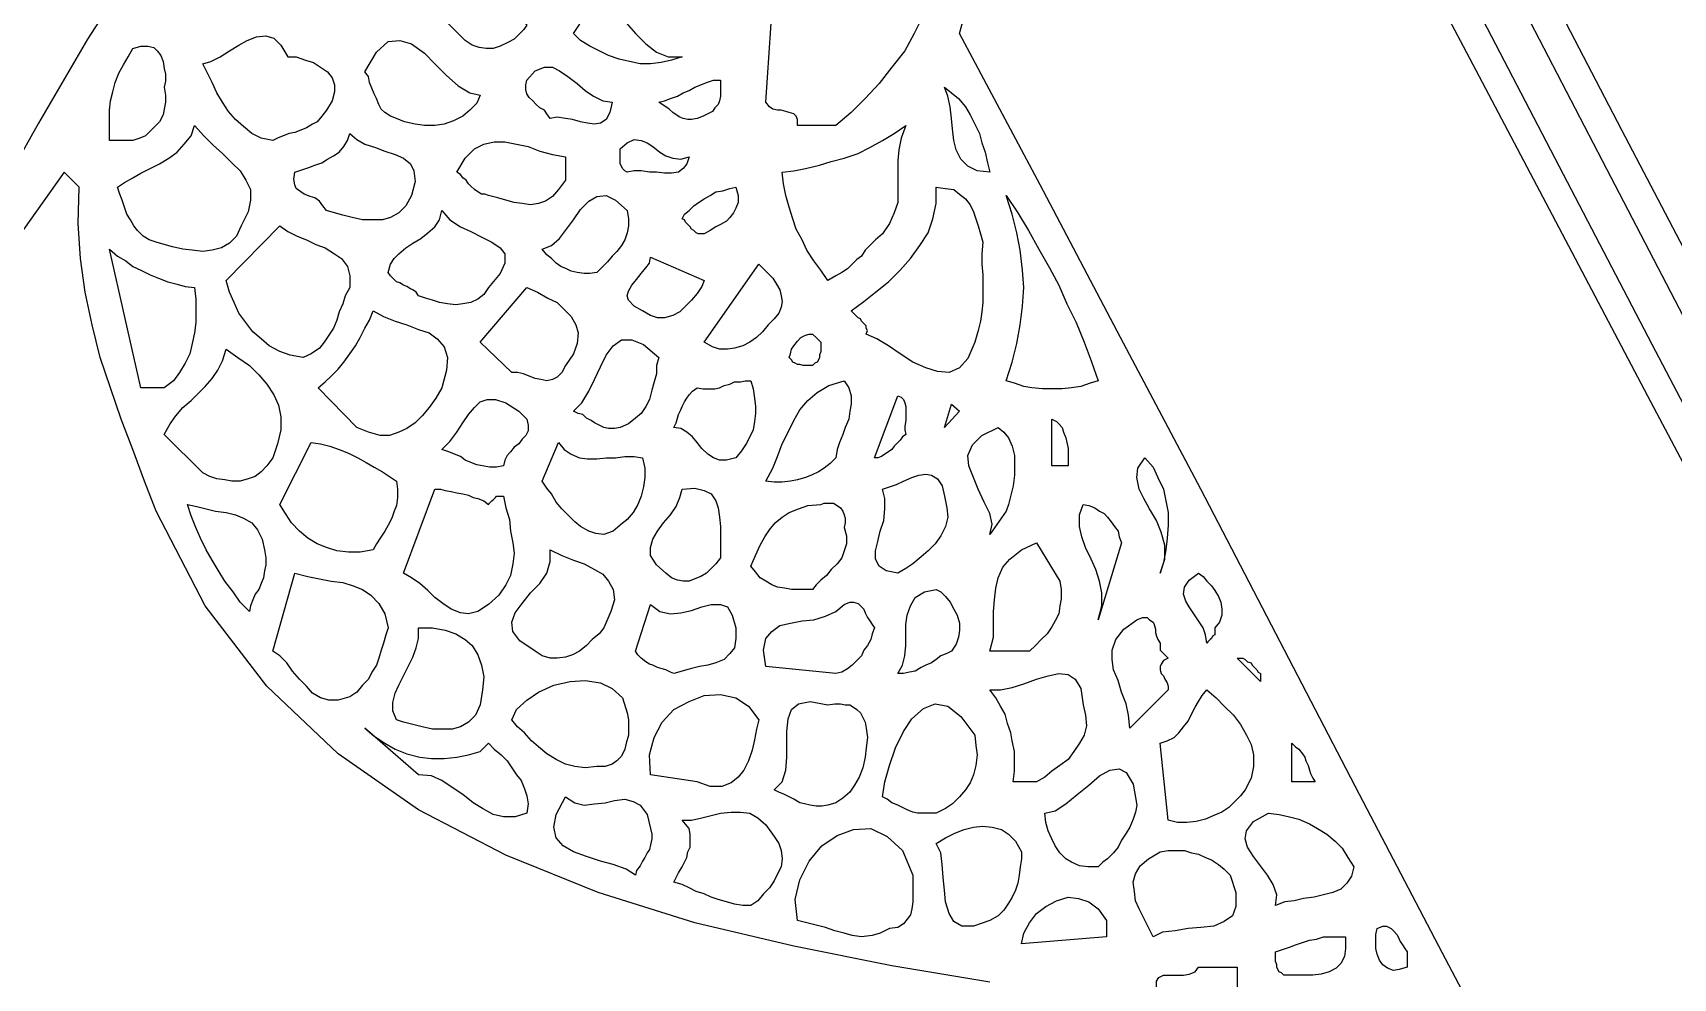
# Model space of a CAD drawing. Extents: x 0.02 to 6.9, y 0.03 to 9.01.
# Drawn here: x 2.986 to 4.393, y 3.93 to 4.742 of the extents above; entities that cross this region are included whole.
import ezdxf

# ---------------------------------------------------------------- set-up
doc = ezdxf.new("R2010")
doc.units = 0
doc.layers.add('1', color=7, linetype='Continuous')

msp = doc.modelspace()

# ---------------------------------------------------------------- linework, layer by layer
msp.add_lwpolyline([(3.807, 3.927), (3.723, 3.941), (3.639, 3.958), (3.554, 3.978), (3.471, 4.004), (3.392, 4.036), (3.317, 4.075), (3.248, 4.123), (3.187, 4.181), (3.134, 4.25), (3.092, 4.331), (3.082, 4.357), (3.072, 4.384), (3.062, 4.41), (3.053, 4.437), (3.044, 4.463), (3.037, 4.491), (3.031, 4.519), (3.027, 4.548), (3.025, 4.578), (3.026, 4.609), (3.013, 4.622), (2.972, 4.564)])
at = {"layer": '1'}
for points in [[(4.427, 4.509), (4.349, 4.658), (4.272, 4.806), (4.194, 4.954), (4.117, 5.103), (4.039, 5.251), (4.055, 5.274), (4.073, 5.296), (4.092, 5.317), (4.111, 5.337), (4.131, 5.356), (4.151, 5.376), (4.17, 5.396), (4.189, 5.415), (4.208, 5.435)], [(4.451, 4.329), (4.375, 4.474), (4.299, 4.62), (4.223, 4.766), (4.149, 4.912), (4.074, 5.058), (4, 5.205), (4.019, 5.225), (4.098, 5.077), (4.177, 4.929), (4.255, 4.781), (4.332, 4.632), (4.409, 4.484)], [(4.261, 3.827), (4.192, 3.958), (4.124, 4.088), (4.056, 4.219), (3.988, 4.35), (3.919, 4.48), (3.85, 4.611), (3.781, 4.741), (3.794, 4.788), (3.808, 4.834), (3.822, 4.879), (3.838, 4.925), (3.855, 4.969), (3.873, 5.013), (3.894, 5.056), (3.918, 5.098), (3.944, 5.139), (3.973, 5.178), (4.054, 5.029), (4.134, 4.879), (4.213, 4.73), (4.292, 4.58), (4.371, 4.43), (4.45, 4.281)], [(3.079, 4.807), (3.033, 4.736), (2.991, 4.664), (2.95, 4.591)], [(3.75, 4.757), (3.742, 4.741), (3.734, 4.726), (3.723, 4.712), (3.712, 4.698), (3.7, 4.685), (3.688, 4.673), (3.675, 4.662), (3.642, 4.662), (3.642, 4.667), (3.641, 4.67), (3.639, 4.672), (3.635, 4.673), (3.632, 4.674), (3.628, 4.675), (3.625, 4.675), (3.621, 4.676), (3.618, 4.678), (3.615, 4.682), (3.622, 4.788)], [(3.41, 4.748), (3.407, 4.744), (3.403, 4.74), (3.399, 4.736), (3.393, 4.733), (3.387, 4.73), (3.381, 4.728), (3.375, 4.728), (3.369, 4.729), (3.363, 4.731), (3.357, 4.735), (3.331, 4.761), (3.338, 4.763), (3.346, 4.765), (3.355, 4.767), (3.363, 4.769), (3.371, 4.769), (3.379, 4.768), (3.387, 4.766), (3.395, 4.762), (3.403, 4.756), (3.41, 4.748)], [(3.543, 4.721), (3.534, 4.718), (3.525, 4.716), (3.516, 4.715), (3.507, 4.715), (3.498, 4.717), (3.489, 4.719), (3.48, 4.722), (3.472, 4.726), (3.464, 4.73), (3.456, 4.735), (3.45, 4.741), (3.46, 4.756), (3.469, 4.762), (3.478, 4.762), (3.486, 4.758), (3.495, 4.75), (3.503, 4.741), (3.512, 4.732), (3.521, 4.725), (3.531, 4.721), (3.543, 4.721)], [(3.099, 4.695), (3.1, 4.688), (3.1, 4.682), (3.099, 4.676), (3.098, 4.671), (3.095, 4.665), (3.091, 4.661), (3.087, 4.657), (3.083, 4.653), (3.078, 4.651), (3.072, 4.649), (3.052, 4.649), (3.052, 4.658), (3.052, 4.666), (3.052, 4.675), (3.053, 4.683), (3.055, 4.691), (3.057, 4.699), (3.06, 4.707), (3.064, 4.714), (3.068, 4.721), (3.072, 4.728), (3.079, 4.73), (3.085, 4.73), (3.09, 4.729), (3.093, 4.726), (3.096, 4.722), (3.098, 4.717), (3.099, 4.711), (3.1, 4.706), (3.1, 4.7), (3.099, 4.695)], [(3.238, 4.675), (3.234, 4.67), (3.23, 4.665), (3.226, 4.663), (3.221, 4.66), (3.216, 4.658), (3.211, 4.656), (3.206, 4.655), (3.201, 4.653), (3.196, 4.651), (3.192, 4.649), (3.182, 4.651), (3.174, 4.655), (3.167, 4.661), (3.16, 4.667), (3.154, 4.674), (3.149, 4.682), (3.144, 4.69), (3.14, 4.699), (3.136, 4.707), (3.132, 4.715), (3.139, 4.717), (3.147, 4.721), (3.155, 4.726), (3.163, 4.731), (3.17, 4.735), (3.178, 4.738), (3.186, 4.739), (3.193, 4.737), (3.199, 4.731), (3.205, 4.721), (3.212, 4.721), (3.22, 4.718), (3.227, 4.716), (3.233, 4.712), (3.239, 4.708), (3.243, 4.703), (3.245, 4.697), (3.245, 4.691), (3.243, 4.683), (3.238, 4.675)], [(3.37, 4.688), (3.367, 4.681), (3.361, 4.675), (3.355, 4.67), (3.347, 4.666), (3.339, 4.663), (3.331, 4.662), (3.322, 4.662), (3.314, 4.663), (3.305, 4.665), (3.298, 4.668), (3.293, 4.67), (3.288, 4.673), (3.285, 4.676), (3.283, 4.68), (3.281, 4.685), (3.279, 4.689), (3.277, 4.694), (3.275, 4.699), (3.274, 4.704), (3.271, 4.708), (3.281, 4.725), (3.291, 4.734), (3.301, 4.735), (3.311, 4.732), (3.322, 4.724), (3.331, 4.715), (3.341, 4.705), (3.351, 4.696), (3.361, 4.69), (3.37, 4.688)], [(3.483, 4.682), (3.481, 4.673), (3.478, 4.667), (3.473, 4.664), (3.468, 4.663), (3.462, 4.664), (3.456, 4.665), (3.449, 4.667), (3.443, 4.668), (3.436, 4.669), (3.43, 4.668), (3.427, 4.672), (3.425, 4.675), (3.421, 4.677), (3.418, 4.68), (3.415, 4.683), (3.412, 4.686), (3.41, 4.689), (3.409, 4.693), (3.409, 4.697), (3.41, 4.701), (3.417, 4.709), (3.425, 4.712), (3.432, 4.712), (3.438, 4.709), (3.445, 4.704), (3.453, 4.698), (3.46, 4.692), (3.467, 4.687), (3.475, 4.683), (3.483, 4.682)], [(3.576, 4.701), (3.576, 4.696), (3.576, 4.691), (3.576, 4.687), (3.575, 4.683), (3.574, 4.68), (3.571, 4.677), (3.569, 4.674), (3.565, 4.672), (3.561, 4.67), (3.556, 4.668), (3.551, 4.667), (3.548, 4.667), (3.544, 4.668), (3.541, 4.669), (3.538, 4.671), (3.535, 4.673), (3.532, 4.676), (3.529, 4.678), (3.526, 4.68), (3.523, 4.682), (3.528, 4.683), (3.533, 4.685), (3.539, 4.687), (3.544, 4.69), (3.549, 4.692), (3.554, 4.695), (3.559, 4.697), (3.564, 4.699), (3.57, 4.701), (3.576, 4.701)], [(3.807, 4.622), (3.796, 4.623), (3.788, 4.627), (3.782, 4.633), (3.778, 4.641), (3.776, 4.649), (3.775, 4.659), (3.774, 4.668), (3.773, 4.678), (3.771, 4.687), (3.768, 4.695), (3.774, 4.69), (3.78, 4.685), (3.786, 4.678), (3.79, 4.671), (3.794, 4.663), (3.798, 4.655), (3.8, 4.647), (3.803, 4.639), (3.805, 4.63), (3.807, 4.622)], [(3.165, 4.576), (3.161, 4.567), (3.155, 4.561), (3.148, 4.557), (3.14, 4.555), (3.132, 4.554), (3.123, 4.555), (3.115, 4.556), (3.106, 4.558), (3.099, 4.56), (3.092, 4.562), (3.086, 4.564), (3.081, 4.567), (3.076, 4.572), (3.073, 4.576), (3.07, 4.581), (3.067, 4.586), (3.065, 4.592), (3.063, 4.598), (3.061, 4.603), (3.059, 4.609), (3.065, 4.613), (3.072, 4.617), (3.079, 4.621), (3.087, 4.625), (3.095, 4.629), (3.103, 4.634), (3.11, 4.639), (3.116, 4.646), (3.122, 4.653), (3.125, 4.662), (3.133, 4.653), (3.141, 4.645), (3.149, 4.638), (3.157, 4.63), (3.164, 4.623), (3.169, 4.615), (3.173, 4.607), (3.173, 4.598), (3.171, 4.588), (3.165, 4.576)], [(3.715, 4.569), (3.709, 4.564), (3.704, 4.559), (3.7, 4.555), (3.697, 4.55), (3.693, 4.547), (3.689, 4.543), (3.685, 4.539), (3.68, 4.536), (3.675, 4.533), (3.668, 4.529), (3.662, 4.538), (3.656, 4.546), (3.65, 4.555), (3.646, 4.564), (3.641, 4.573), (3.638, 4.582), (3.635, 4.592), (3.632, 4.602), (3.63, 4.612), (3.629, 4.622), (3.639, 4.623), (3.649, 4.625), (3.661, 4.628), (3.671, 4.631), (3.682, 4.634), (3.694, 4.638), (3.704, 4.643), (3.715, 4.649), (3.725, 4.655), (3.735, 4.662), (3.731, 4.651), (3.729, 4.641), (3.728, 4.632), (3.728, 4.623), (3.728, 4.614), (3.728, 4.605), (3.728, 4.596), (3.725, 4.587), (3.721, 4.578), (3.715, 4.569)], [(3.311, 4.602), (3.306, 4.593), (3.3, 4.587), (3.293, 4.583), (3.286, 4.581), (3.278, 4.581), (3.269, 4.581), (3.26, 4.583), (3.252, 4.585), (3.245, 4.587), (3.238, 4.589), (3.235, 4.593), (3.232, 4.597), (3.228, 4.6), (3.224, 4.601), (3.219, 4.603), (3.216, 4.605), (3.212, 4.608), (3.211, 4.611), (3.21, 4.616), (3.211, 4.622), (3.217, 4.624), (3.223, 4.626), (3.228, 4.628), (3.234, 4.63), (3.239, 4.633), (3.244, 4.636), (3.249, 4.639), (3.253, 4.644), (3.256, 4.649), (3.258, 4.655), (3.264, 4.65), (3.271, 4.646), (3.28, 4.643), (3.288, 4.64), (3.297, 4.637), (3.304, 4.634), (3.31, 4.629), (3.313, 4.623), (3.314, 4.614), (3.311, 4.602)], [(3.443, 4.615), (3.437, 4.607), (3.432, 4.601), (3.426, 4.597), (3.42, 4.595), (3.413, 4.594), (3.406, 4.595), (3.399, 4.596), (3.392, 4.598), (3.385, 4.6), (3.377, 4.602), (3.374, 4.603), (3.371, 4.603), (3.368, 4.605), (3.365, 4.607), (3.362, 4.61), (3.36, 4.612), (3.358, 4.615), (3.355, 4.617), (3.353, 4.62), (3.35, 4.622), (3.357, 4.634), (3.365, 4.642), (3.373, 4.646), (3.382, 4.648), (3.391, 4.648), (3.401, 4.646), (3.411, 4.644), (3.421, 4.64), (3.432, 4.637), (3.443, 4.635), (3.443, 4.615)], [(3.549, 4.635), (3.547, 4.629), (3.544, 4.625), (3.54, 4.622), (3.534, 4.621), (3.528, 4.621), (3.521, 4.622), (3.515, 4.622), (3.508, 4.623), (3.502, 4.623), (3.496, 4.622), (3.494, 4.623), (3.492, 4.625), (3.491, 4.627), (3.49, 4.629), (3.49, 4.631), (3.49, 4.634), (3.49, 4.636), (3.49, 4.639), (3.49, 4.642), (3.496, 4.647), (3.502, 4.65), (3.508, 4.649), (3.513, 4.647), (3.518, 4.644), (3.524, 4.639), (3.529, 4.636), (3.535, 4.634), (3.542, 4.633), (3.549, 4.635)], [(3.496, 4.589), (3.497, 4.582), (3.497, 4.576), (3.496, 4.57), (3.494, 4.564), (3.491, 4.559), (3.487, 4.554), (3.483, 4.55), (3.479, 4.545), (3.474, 4.54), (3.47, 4.536), (3.464, 4.535), (3.459, 4.535), (3.453, 4.536), (3.448, 4.537), (3.444, 4.539), (3.439, 4.541), (3.435, 4.544), (3.431, 4.548), (3.427, 4.551), (3.423, 4.556), (3.431, 4.559), (3.438, 4.565), (3.444, 4.573), (3.45, 4.581), (3.456, 4.59), (3.463, 4.597), (3.47, 4.601), (3.478, 4.602), (3.486, 4.598), (3.496, 4.589)], [(3.589, 4.609), (3.591, 4.602), (3.591, 4.596), (3.589, 4.591), (3.587, 4.587), (3.584, 4.583), (3.581, 4.58), (3.576, 4.577), (3.572, 4.575), (3.567, 4.572), (3.562, 4.569), (3.56, 4.569), (3.557, 4.569), (3.555, 4.57), (3.553, 4.572), (3.551, 4.573), (3.55, 4.575), (3.548, 4.577), (3.546, 4.579), (3.545, 4.581), (3.543, 4.582), (3.545, 4.586), (3.549, 4.589), (3.553, 4.593), (3.557, 4.596), (3.562, 4.599), (3.567, 4.602), (3.572, 4.605), (3.578, 4.606), (3.584, 4.608), (3.589, 4.609)], [(3.801, 4.562), (3.8, 4.552), (3.8, 4.543), (3.801, 4.534), (3.801, 4.526), (3.801, 4.518), (3.801, 4.51), (3.8, 4.502), (3.799, 4.494), (3.797, 4.486), (3.794, 4.476), (3.788, 4.462), (3.781, 4.454), (3.772, 4.45), (3.762, 4.451), (3.752, 4.454), (3.741, 4.459), (3.73, 4.466), (3.72, 4.473), (3.71, 4.479), (3.701, 4.483), (3.702, 4.486), (3.701, 4.488), (3.701, 4.49), (3.699, 4.492), (3.697, 4.494), (3.696, 4.496), (3.694, 4.497), (3.692, 4.499), (3.69, 4.501), (3.688, 4.503), (3.699, 4.511), (3.709, 4.519), (3.72, 4.528), (3.73, 4.538), (3.739, 4.548), (3.747, 4.559), (3.754, 4.57), (3.758, 4.582), (3.761, 4.595), (3.761, 4.609), (3.769, 4.608), (3.776, 4.607), (3.781, 4.603), (3.786, 4.599), (3.79, 4.594), (3.793, 4.588), (3.795, 4.582), (3.797, 4.576), (3.799, 4.569), (3.801, 4.562)], [(3.9, 4.443), (3.893, 4.441), (3.885, 4.438), (3.877, 4.437), (3.869, 4.436), (3.86, 4.436), (3.852, 4.436), (3.843, 4.437), (3.836, 4.438), (3.828, 4.441), (3.821, 4.443), (3.826, 4.459), (3.83, 4.475), (3.833, 4.491), (3.835, 4.507), (3.836, 4.523), (3.835, 4.538), (3.833, 4.555), (3.83, 4.57), (3.826, 4.586), (3.821, 4.602), (3.831, 4.587), (3.84, 4.572), (3.849, 4.556), (3.858, 4.54), (3.866, 4.525), (3.873, 4.509), (3.881, 4.493), (3.888, 4.476), (3.894, 4.46), (3.9, 4.443)], [(3.377, 4.523), (3.373, 4.517), (3.368, 4.513), (3.362, 4.51), (3.355, 4.509), (3.349, 4.508), (3.342, 4.509), (3.335, 4.51), (3.329, 4.512), (3.323, 4.514), (3.317, 4.516), (3.315, 4.519), (3.312, 4.521), (3.31, 4.522), (3.307, 4.524), (3.304, 4.525), (3.301, 4.527), (3.298, 4.528), (3.295, 4.531), (3.293, 4.533), (3.291, 4.536), (3.293, 4.543), (3.296, 4.548), (3.3, 4.552), (3.306, 4.557), (3.312, 4.561), (3.319, 4.565), (3.325, 4.57), (3.331, 4.575), (3.335, 4.581), (3.337, 4.589), (3.344, 4.581), (3.353, 4.575), (3.362, 4.571), (3.372, 4.566), (3.38, 4.562), (3.387, 4.557), (3.391, 4.552), (3.391, 4.544), (3.387, 4.535), (3.377, 4.523)], [(3.258, 4.523), (3.254, 4.516), (3.252, 4.509), (3.249, 4.502), (3.247, 4.495), (3.244, 4.488), (3.24, 4.482), (3.236, 4.476), (3.232, 4.471), (3.225, 4.466), (3.218, 4.463), (3.207, 4.465), (3.198, 4.468), (3.189, 4.473), (3.182, 4.479), (3.175, 4.485), (3.169, 4.493), (3.163, 4.501), (3.159, 4.51), (3.155, 4.519), (3.152, 4.529), (3.198, 4.576), (3.205, 4.571), (3.213, 4.567), (3.221, 4.564), (3.229, 4.56), (3.237, 4.557), (3.245, 4.552), (3.251, 4.548), (3.256, 4.541), (3.258, 4.533), (3.258, 4.523)], [(3.125, 4.523), (3.126, 4.513), (3.126, 4.503), (3.126, 4.493), (3.125, 4.484), (3.123, 4.475), (3.121, 4.466), (3.117, 4.458), (3.112, 4.45), (3.107, 4.443), (3.099, 4.437), (3.079, 4.437), (3.052, 4.556), (3.059, 4.55), (3.066, 4.546), (3.072, 4.541), (3.079, 4.538), (3.087, 4.534), (3.094, 4.531), (3.102, 4.528), (3.11, 4.526), (3.117, 4.524), (3.125, 4.523)], [(3.562, 4.529), (3.56, 4.524), (3.556, 4.518), (3.551, 4.512), (3.546, 4.507), (3.541, 4.502), (3.535, 4.499), (3.528, 4.497), (3.522, 4.497), (3.516, 4.499), (3.509, 4.503), (3.502, 4.507), (3.497, 4.512), (3.496, 4.516), (3.497, 4.52), (3.5, 4.525), (3.504, 4.53), (3.508, 4.535), (3.512, 4.54), (3.515, 4.544), (3.516, 4.549), (3.562, 4.529)], [(3.622, 4.496), (3.617, 4.491), (3.612, 4.485), (3.607, 4.48), (3.601, 4.476), (3.595, 4.473), (3.588, 4.471), (3.582, 4.47), (3.575, 4.47), (3.569, 4.472), (3.562, 4.476), (3.609, 4.543), (3.613, 4.539), (3.617, 4.535), (3.621, 4.531), (3.624, 4.526), (3.627, 4.521), (3.628, 4.516), (3.629, 4.511), (3.628, 4.506), (3.626, 4.501), (3.622, 4.496)], [(3.443, 4.456), (3.44, 4.45), (3.436, 4.446), (3.432, 4.444), (3.427, 4.443), (3.422, 4.444), (3.417, 4.445), (3.412, 4.447), (3.407, 4.449), (3.402, 4.45), (3.397, 4.45), (3.37, 4.476), (3.41, 4.523), (3.419, 4.519), (3.428, 4.514), (3.436, 4.51), (3.442, 4.504), (3.448, 4.498), (3.452, 4.491), (3.454, 4.484), (3.453, 4.475), (3.45, 4.466), (3.443, 4.456)], [(3.337, 4.437), (3.332, 4.428), (3.326, 4.42), (3.32, 4.413), (3.314, 4.407), (3.307, 4.402), (3.3, 4.399), (3.292, 4.396), (3.284, 4.396), (3.274, 4.399), (3.264, 4.403), (3.231, 4.437), (3.237, 4.442), (3.242, 4.447), (3.248, 4.453), (3.253, 4.459), (3.258, 4.466), (3.263, 4.473), (3.267, 4.48), (3.271, 4.488), (3.275, 4.495), (3.278, 4.503), (3.287, 4.498), (3.297, 4.494), (3.307, 4.491), (3.317, 4.487), (3.326, 4.484), (3.333, 4.479), (3.339, 4.472), (3.342, 4.463), (3.341, 4.452), (3.337, 4.437)], [(3.523, 4.463), (3.521, 4.456), (3.521, 4.449), (3.519, 4.442), (3.517, 4.435), (3.515, 4.427), (3.512, 4.421), (3.508, 4.415), (3.503, 4.411), (3.497, 4.406), (3.49, 4.403), (3.485, 4.402), (3.48, 4.402), (3.476, 4.403), (3.472, 4.405), (3.468, 4.407), (3.465, 4.409), (3.461, 4.411), (3.458, 4.414), (3.454, 4.415), (3.45, 4.417), (3.457, 4.424), (3.463, 4.434), (3.468, 4.444), (3.473, 4.455), (3.478, 4.465), (3.484, 4.473), (3.491, 4.478), (3.5, 4.478), (3.51, 4.474), (3.523, 4.463)], [(3.662, 4.476), (3.662, 4.473), (3.662, 4.471), (3.662, 4.468), (3.661, 4.465), (3.661, 4.463), (3.66, 4.461), (3.659, 4.459), (3.657, 4.458), (3.655, 4.456), (3.652, 4.456), (3.649, 4.456), (3.647, 4.456), (3.644, 4.457), (3.642, 4.457), (3.64, 4.458), (3.638, 4.459), (3.637, 4.461), (3.635, 4.463), (3.636, 4.466), (3.637, 4.47), (3.639, 4.473), (3.642, 4.477), (3.645, 4.48), (3.649, 4.482), (3.652, 4.483), (3.655, 4.483), (3.658, 4.48), (3.662, 4.476)], [(3.192, 4.377), (3.187, 4.37), (3.182, 4.365), (3.177, 4.361), (3.171, 4.359), (3.164, 4.357), (3.157, 4.357), (3.151, 4.358), (3.144, 4.359), (3.138, 4.361), (3.132, 4.364), (3.099, 4.397), (3.104, 4.406), (3.109, 4.413), (3.115, 4.42), (3.122, 4.426), (3.128, 4.432), (3.134, 4.438), (3.14, 4.445), (3.145, 4.452), (3.149, 4.46), (3.152, 4.47), (3.162, 4.463), (3.172, 4.456), (3.18, 4.448), (3.187, 4.44), (3.193, 4.431), (3.197, 4.422), (3.199, 4.412), (3.199, 4.401), (3.196, 4.389), (3.192, 4.377)], [(3.602, 4.443), (3.604, 4.436), (3.605, 4.428), (3.606, 4.421), (3.606, 4.415), (3.605, 4.408), (3.604, 4.401), (3.601, 4.395), (3.598, 4.389), (3.594, 4.383), (3.589, 4.377), (3.581, 4.375), (3.575, 4.375), (3.57, 4.377), (3.565, 4.38), (3.56, 4.385), (3.556, 4.39), (3.552, 4.395), (3.547, 4.399), (3.542, 4.402), (3.536, 4.403), (3.538, 4.407), (3.539, 4.411), (3.54, 4.414), (3.542, 4.418), (3.543, 4.421), (3.545, 4.425), (3.547, 4.428), (3.549, 4.431), (3.552, 4.434), (3.556, 4.437), (3.561, 4.436), (3.566, 4.436), (3.571, 4.436), (3.575, 4.437), (3.579, 4.439), (3.584, 4.44), (3.588, 4.442), (3.593, 4.442), (3.597, 4.443), (3.602, 4.443)], [(3.675, 4.377), (3.67, 4.372), (3.665, 4.368), (3.66, 4.365), (3.654, 4.362), (3.649, 4.36), (3.642, 4.358), (3.636, 4.357), (3.629, 4.356), (3.622, 4.356), (3.615, 4.357), (3.621, 4.368), (3.625, 4.378), (3.629, 4.389), (3.634, 4.399), (3.639, 4.409), (3.644, 4.418), (3.651, 4.426), (3.659, 4.433), (3.669, 4.439), (3.682, 4.443), (3.686, 4.437), (3.688, 4.43), (3.688, 4.423), (3.687, 4.417), (3.686, 4.41), (3.683, 4.403), (3.681, 4.397), (3.678, 4.39), (3.676, 4.384), (3.675, 4.377)], [(3.41, 4.41), (3.411, 4.405), (3.411, 4.4), (3.409, 4.396), (3.406, 4.393), (3.403, 4.389), (3.399, 4.386), (3.396, 4.382), (3.393, 4.379), (3.391, 4.375), (3.39, 4.37), (3.384, 4.369), (3.378, 4.369), (3.372, 4.37), (3.367, 4.371), (3.362, 4.373), (3.357, 4.375), (3.353, 4.378), (3.348, 4.38), (3.343, 4.382), (3.337, 4.384), (3.344, 4.391), (3.35, 4.399), (3.355, 4.407), (3.36, 4.414), (3.365, 4.42), (3.37, 4.425), (3.376, 4.427), (3.383, 4.427), (3.392, 4.424), (3.403, 4.417), (3.41, 4.41)], [(3.735, 4.397), (3.732, 4.395), (3.73, 4.392), (3.727, 4.389), (3.725, 4.387), (3.723, 4.384), (3.72, 4.382), (3.717, 4.38), (3.714, 4.378), (3.711, 4.377), (3.708, 4.377), (3.728, 4.43), (3.731, 4.429), (3.733, 4.427), (3.734, 4.424), (3.735, 4.421), (3.735, 4.417), (3.735, 4.413), (3.735, 4.409), (3.734, 4.404), (3.734, 4.401), (3.735, 4.397)], [(3.768, 4.403), (3.774, 4.423), (3.781, 4.417), (3.768, 4.403)], [(3.874, 4.37), (3.86, 4.37), (3.86, 4.41), (3.864, 4.408), (3.866, 4.406), (3.869, 4.403), (3.87, 4.399), (3.872, 4.394), (3.873, 4.39), (3.874, 4.385), (3.874, 4.38), (3.874, 4.375), (3.874, 4.37)], [(3.298, 4.357), (3.299, 4.35), (3.299, 4.343), (3.298, 4.336), (3.296, 4.331), (3.294, 4.325), (3.291, 4.319), (3.288, 4.314), (3.284, 4.308), (3.281, 4.303), (3.278, 4.298), (3.267, 4.296), (3.257, 4.296), (3.247, 4.297), (3.238, 4.3), (3.23, 4.303), (3.222, 4.308), (3.215, 4.314), (3.208, 4.321), (3.203, 4.329), (3.198, 4.337), (3.225, 4.39), (3.233, 4.389), (3.241, 4.387), (3.249, 4.384), (3.257, 4.381), (3.265, 4.377), (3.272, 4.373), (3.279, 4.369), (3.286, 4.365), (3.292, 4.361), (3.298, 4.357)], [(3.509, 4.377), (3.511, 4.368), (3.511, 4.36), (3.51, 4.352), (3.508, 4.344), (3.505, 4.337), (3.501, 4.33), (3.496, 4.324), (3.49, 4.319), (3.484, 4.314), (3.476, 4.311), (3.469, 4.312), (3.463, 4.314), (3.456, 4.318), (3.451, 4.322), (3.445, 4.328), (3.44, 4.333), (3.435, 4.339), (3.431, 4.346), (3.427, 4.351), (3.423, 4.357), (3.437, 4.39), (3.442, 4.384), (3.448, 4.38), (3.455, 4.377), (3.462, 4.376), (3.47, 4.376), (3.478, 4.377), (3.486, 4.377), (3.494, 4.378), (3.502, 4.378), (3.509, 4.377)], [(3.821, 4.331), (3.807, 4.311), (3.809, 4.32), (3.807, 4.329), (3.802, 4.339), (3.797, 4.35), (3.793, 4.36), (3.789, 4.37), (3.788, 4.379), (3.792, 4.388), (3.8, 4.396), (3.814, 4.403), (3.819, 4.399), (3.823, 4.394), (3.826, 4.387), (3.828, 4.379), (3.828, 4.371), (3.828, 4.362), (3.827, 4.353), (3.825, 4.345), (3.823, 4.337), (3.821, 4.331)], [(3.953, 4.278), (3.957, 4.29), (3.957, 4.302), (3.954, 4.313), (3.95, 4.323), (3.944, 4.333), (3.939, 4.342), (3.935, 4.35), (3.933, 4.36), (3.934, 4.368), (3.94, 4.377), (3.947, 4.369), (3.951, 4.36), (3.956, 4.35), (3.958, 4.34), (3.96, 4.33), (3.96, 4.319), (3.959, 4.308), (3.958, 4.298), (3.956, 4.287), (3.953, 4.278)], [(3.768, 4.344), (3.77, 4.334), (3.771, 4.326), (3.769, 4.318), (3.765, 4.31), (3.76, 4.303), (3.754, 4.297), (3.748, 4.292), (3.741, 4.286), (3.735, 4.282), (3.728, 4.278), (3.718, 4.28), (3.712, 4.284), (3.709, 4.29), (3.709, 4.297), (3.711, 4.305), (3.713, 4.314), (3.716, 4.323), (3.717, 4.333), (3.717, 4.342), (3.715, 4.35), (3.721, 4.352), (3.727, 4.354), (3.733, 4.357), (3.74, 4.36), (3.746, 4.362), (3.752, 4.363), (3.757, 4.362), (3.762, 4.359), (3.766, 4.353), (3.768, 4.344)], [(3.377, 4.337), (3.378, 4.338), (3.38, 4.34), (3.381, 4.341), (3.383, 4.343), (3.384, 4.344), (3.386, 4.344), (3.388, 4.344), (3.39, 4.344), (3.392, 4.334), (3.395, 4.324), (3.396, 4.314), (3.398, 4.304), (3.399, 4.295), (3.398, 4.286), (3.396, 4.276), (3.392, 4.268), (3.386, 4.259), (3.377, 4.251), (3.368, 4.245), (3.36, 4.243), (3.353, 4.244), (3.345, 4.247), (3.338, 4.252), (3.331, 4.257), (3.325, 4.263), (3.318, 4.269), (3.311, 4.274), (3.304, 4.278), (3.331, 4.35), (3.336, 4.35), (3.34, 4.349), (3.345, 4.348), (3.35, 4.347), (3.355, 4.346), (3.36, 4.345), (3.364, 4.343), (3.368, 4.342), (3.373, 4.34), (3.377, 4.337)], [(3.576, 4.291), (3.572, 4.286), (3.568, 4.282), (3.564, 4.278), (3.559, 4.275), (3.554, 4.273), (3.549, 4.271), (3.544, 4.271), (3.539, 4.272), (3.534, 4.274), (3.529, 4.278), (3.521, 4.285), (3.516, 4.293), (3.516, 4.3), (3.518, 4.307), (3.522, 4.314), (3.527, 4.321), (3.533, 4.328), (3.538, 4.335), (3.541, 4.343), (3.543, 4.35), (3.554, 4.351), (3.562, 4.349), (3.568, 4.346), (3.572, 4.34), (3.574, 4.334), (3.575, 4.326), (3.576, 4.318), (3.576, 4.309), (3.576, 4.3), (3.576, 4.291)], [(3.185, 4.298), (3.186, 4.291), (3.186, 4.285), (3.185, 4.28), (3.184, 4.274), (3.182, 4.269), (3.18, 4.264), (3.177, 4.26), (3.175, 4.255), (3.173, 4.25), (3.172, 4.245), (3.164, 4.253), (3.158, 4.262), (3.151, 4.271), (3.146, 4.279), (3.14, 4.289), (3.135, 4.298), (3.13, 4.308), (3.126, 4.317), (3.122, 4.327), (3.119, 4.337), (3.127, 4.335), (3.135, 4.333), (3.143, 4.331), (3.152, 4.33), (3.16, 4.328), (3.167, 4.325), (3.174, 4.321), (3.179, 4.315), (3.183, 4.307), (3.185, 4.298)], [(3.682, 4.317), (3.684, 4.31), (3.684, 4.303), (3.682, 4.297), (3.68, 4.291), (3.676, 4.286), (3.671, 4.281), (3.667, 4.276), (3.662, 4.272), (3.658, 4.268), (3.655, 4.264), (3.649, 4.264), (3.643, 4.264), (3.637, 4.264), (3.631, 4.265), (3.625, 4.266), (3.62, 4.268), (3.615, 4.271), (3.61, 4.274), (3.606, 4.279), (3.602, 4.284), (3.606, 4.293), (3.61, 4.302), (3.614, 4.309), (3.618, 4.315), (3.623, 4.321), (3.629, 4.326), (3.635, 4.33), (3.643, 4.333), (3.651, 4.336), (3.662, 4.337), (3.665, 4.338), (3.669, 4.338), (3.673, 4.338), (3.676, 4.336), (3.679, 4.334), (3.681, 4.331), (3.682, 4.328), (3.683, 4.325), (3.683, 4.321), (3.682, 4.317)], [(3.92, 4.304), (3.9, 4.238), (3.903, 4.25), (3.903, 4.261), (3.901, 4.271), (3.898, 4.281), (3.894, 4.29), (3.889, 4.3), (3.886, 4.309), (3.884, 4.318), (3.884, 4.328), (3.887, 4.337), (3.892, 4.336), (3.897, 4.334), (3.901, 4.331), (3.905, 4.329), (3.908, 4.326), (3.911, 4.322), (3.914, 4.318), (3.917, 4.314), (3.918, 4.309), (3.92, 4.304)], [(3.476, 4.231), (3.472, 4.226), (3.466, 4.221), (3.461, 4.216), (3.455, 4.211), (3.449, 4.208), (3.443, 4.206), (3.436, 4.205), (3.43, 4.205), (3.423, 4.207), (3.417, 4.211), (3.404, 4.22), (3.398, 4.228), (3.397, 4.236), (3.4, 4.244), (3.406, 4.252), (3.413, 4.261), (3.421, 4.269), (3.427, 4.278), (3.43, 4.288), (3.43, 4.298), (3.44, 4.293), (3.45, 4.289), (3.459, 4.286), (3.468, 4.281), (3.475, 4.277), (3.48, 4.271), (3.484, 4.264), (3.485, 4.255), (3.482, 4.245), (3.476, 4.231)], [(3.867, 4.271), (3.868, 4.264), (3.868, 4.256), (3.867, 4.25), (3.866, 4.243), (3.863, 4.237), (3.86, 4.232), (3.856, 4.226), (3.851, 4.221), (3.846, 4.216), (3.841, 4.211), (3.807, 4.211), (3.81, 4.223), (3.81, 4.234), (3.81, 4.245), (3.811, 4.255), (3.812, 4.265), (3.814, 4.274), (3.818, 4.283), (3.824, 4.29), (3.834, 4.298), (3.847, 4.304), (3.867, 4.271)], [(3.291, 4.231), (3.289, 4.225), (3.287, 4.218), (3.285, 4.212), (3.283, 4.205), (3.281, 4.199), (3.277, 4.193), (3.274, 4.187), (3.269, 4.182), (3.264, 4.176), (3.258, 4.172), (3.248, 4.169), (3.24, 4.169), (3.233, 4.171), (3.226, 4.175), (3.221, 4.181), (3.215, 4.187), (3.209, 4.194), (3.204, 4.201), (3.198, 4.207), (3.192, 4.211), (3.211, 4.278), (3.222, 4.275), (3.232, 4.273), (3.242, 4.271), (3.252, 4.27), (3.261, 4.267), (3.269, 4.264), (3.276, 4.259), (3.283, 4.252), (3.288, 4.243), (3.291, 4.231)], [(4, 4.231), (4, 4.229), (4, 4.227), (4, 4.225), (3.998, 4.224), (3.997, 4.222), (3.996, 4.221), (3.994, 4.219), (3.993, 4.218), (3.992, 4.225), (3.99, 4.231), (3.986, 4.237), (3.982, 4.243), (3.978, 4.249), (3.975, 4.254), (3.973, 4.26), (3.974, 4.266), (3.978, 4.272), (3.986, 4.278), (3.99, 4.275), (3.993, 4.271), (3.997, 4.267), (4, 4.263), (4.003, 4.258), (4.005, 4.253), (4.006, 4.247), (4.006, 4.242), (4.004, 4.236), (4, 4.231)], [(3.774, 4.211), (3.77, 4.209), (3.765, 4.207), (3.761, 4.204), (3.757, 4.201), (3.752, 4.199), (3.748, 4.197), (3.743, 4.194), (3.738, 4.193), (3.733, 4.192), (3.728, 4.192), (3.732, 4.199), (3.734, 4.207), (3.735, 4.216), (3.735, 4.225), (3.735, 4.234), (3.736, 4.242), (3.739, 4.25), (3.743, 4.257), (3.751, 4.262), (3.761, 4.264), (3.765, 4.262), (3.769, 4.258), (3.773, 4.253), (3.776, 4.247), (3.779, 4.242), (3.781, 4.235), (3.781, 4.229), (3.78, 4.223), (3.778, 4.217), (3.774, 4.211)], [(3.589, 4.231), (3.589, 4.222), (3.588, 4.214), (3.584, 4.209), (3.579, 4.204), (3.572, 4.201), (3.565, 4.199), (3.558, 4.198), (3.55, 4.196), (3.543, 4.194), (3.536, 4.192), (3.533, 4.193), (3.529, 4.195), (3.526, 4.196), (3.522, 4.197), (3.518, 4.199), (3.515, 4.2), (3.512, 4.202), (3.508, 4.205), (3.505, 4.208), (3.503, 4.211), (3.516, 4.251), (3.524, 4.245), (3.533, 4.243), (3.542, 4.244), (3.551, 4.246), (3.56, 4.249), (3.568, 4.251), (3.576, 4.251), (3.582, 4.249), (3.586, 4.242), (3.589, 4.231)], [(3.708, 4.231), (3.706, 4.226), (3.705, 4.221), (3.702, 4.216), (3.699, 4.212), (3.697, 4.207), (3.693, 4.203), (3.689, 4.199), (3.685, 4.196), (3.68, 4.193), (3.675, 4.192), (3.615, 4.198), (3.613, 4.212), (3.615, 4.222), (3.62, 4.228), (3.627, 4.233), (3.636, 4.235), (3.646, 4.237), (3.656, 4.238), (3.666, 4.241), (3.675, 4.245), (3.682, 4.251), (3.687, 4.253), (3.69, 4.253), (3.694, 4.252), (3.696, 4.25), (3.699, 4.247), (3.7, 4.244), (3.702, 4.24), (3.704, 4.237), (3.706, 4.234), (3.708, 4.231)], [(3.953, 4.218), (3.953, 4.216), (3.953, 4.214), (3.953, 4.212), (3.954, 4.211), (3.956, 4.209), (3.957, 4.208), (3.959, 4.206), (3.96, 4.205), (3.956, 4.203), (3.954, 4.2), (3.953, 4.198), (3.953, 4.195), (3.954, 4.192), (3.956, 4.19), (3.957, 4.187), (3.959, 4.184), (3.96, 4.181), (3.96, 4.178), (3.927, 4.145), (3.926, 4.156), (3.924, 4.166), (3.92, 4.176), (3.917, 4.186), (3.913, 4.195), (3.912, 4.204), (3.912, 4.212), (3.915, 4.221), (3.922, 4.23), (3.933, 4.238), (3.938, 4.24), (3.942, 4.24), (3.944, 4.238), (3.947, 4.236), (3.948, 4.234), (3.949, 4.23), (3.949, 4.227), (3.95, 4.224), (3.951, 4.221), (3.953, 4.218)], [(3.37, 4.165), (3.366, 4.156), (3.36, 4.15), (3.353, 4.146), (3.346, 4.144), (3.337, 4.144), (3.329, 4.144), (3.32, 4.146), (3.312, 4.148), (3.304, 4.15), (3.298, 4.152), (3.295, 4.16), (3.295, 4.167), (3.297, 4.175), (3.3, 4.182), (3.304, 4.19), (3.308, 4.198), (3.312, 4.206), (3.315, 4.214), (3.317, 4.222), (3.317, 4.231), (3.329, 4.231), (3.34, 4.229), (3.349, 4.226), (3.357, 4.221), (3.363, 4.216), (3.368, 4.208), (3.371, 4.199), (3.373, 4.189), (3.372, 4.178), (3.37, 4.165)], [(4.039, 4.192), (4.039, 4.185), (4.019, 4.205), (4.022, 4.205), (4.024, 4.205), (4.026, 4.204), (4.028, 4.202), (4.031, 4.201), (4.032, 4.199), (4.034, 4.197), (4.036, 4.195), (4.037, 4.193), (4.039, 4.192)], [(3.496, 4.158), (3.497, 4.152), (3.497, 4.146), (3.497, 4.139), (3.495, 4.132), (3.494, 4.127), (3.491, 4.121), (3.487, 4.117), (3.483, 4.114), (3.477, 4.112), (3.47, 4.112), (3.46, 4.111), (3.451, 4.112), (3.443, 4.114), (3.435, 4.118), (3.427, 4.123), (3.42, 4.129), (3.414, 4.134), (3.408, 4.141), (3.402, 4.146), (3.397, 4.152), (3.401, 4.161), (3.41, 4.169), (3.42, 4.176), (3.433, 4.182), (3.447, 4.185), (3.46, 4.186), (3.473, 4.184), (3.483, 4.179), (3.492, 4.171), (3.496, 4.158)], [(3.887, 4.165), (3.889, 4.156), (3.89, 4.147), (3.888, 4.139), (3.884, 4.132), (3.879, 4.125), (3.874, 4.118), (3.867, 4.113), (3.86, 4.108), (3.854, 4.103), (3.847, 4.099), (3.827, 4.099), (3.828, 4.108), (3.828, 4.117), (3.828, 4.125), (3.826, 4.134), (3.825, 4.141), (3.822, 4.149), (3.82, 4.157), (3.816, 4.164), (3.812, 4.171), (3.807, 4.178), (3.816, 4.178), (3.826, 4.18), (3.836, 4.183), (3.847, 4.187), (3.857, 4.19), (3.866, 4.192), (3.874, 4.191), (3.88, 4.187), (3.885, 4.179), (3.887, 4.165)], [(3.609, 4.152), (3.607, 4.144), (3.605, 4.135), (3.603, 4.126), (3.6, 4.117), (3.596, 4.109), (3.591, 4.103), (3.585, 4.098), (3.577, 4.095), (3.567, 4.095), (3.556, 4.099), (3.516, 4.105), (3.515, 4.122), (3.519, 4.137), (3.526, 4.15), (3.536, 4.161), (3.549, 4.168), (3.562, 4.173), (3.576, 4.174), (3.589, 4.171), (3.6, 4.164), (3.609, 4.152)], [(3.701, 4.145), (3.702, 4.137), (3.701, 4.128), (3.7, 4.12), (3.698, 4.111), (3.695, 4.103), (3.691, 4.096), (3.687, 4.09), (3.681, 4.085), (3.675, 4.081), (3.668, 4.079), (3.663, 4.078), (3.658, 4.078), (3.653, 4.079), (3.648, 4.08), (3.644, 4.081), (3.639, 4.084), (3.635, 4.086), (3.631, 4.088), (3.626, 4.09), (3.622, 4.092), (3.629, 4.099), (3.632, 4.109), (3.633, 4.12), (3.633, 4.131), (3.633, 4.142), (3.634, 4.153), (3.637, 4.161), (3.643, 4.166), (3.653, 4.168), (3.668, 4.165), (3.674, 4.166), (3.679, 4.166), (3.683, 4.165), (3.687, 4.165), (3.69, 4.163), (3.693, 4.161), (3.696, 4.158), (3.698, 4.154), (3.7, 4.15), (3.701, 4.145)], [(3.794, 4.139), (3.795, 4.13), (3.796, 4.122), (3.795, 4.113), (3.793, 4.105), (3.79, 4.098), (3.786, 4.092), (3.781, 4.086), (3.775, 4.08), (3.769, 4.076), (3.761, 4.072), (3.756, 4.072), (3.75, 4.072), (3.745, 4.072), (3.741, 4.073), (3.736, 4.075), (3.732, 4.077), (3.728, 4.079), (3.723, 4.081), (3.719, 4.084), (3.715, 4.086), (3.717, 4.099), (3.721, 4.113), (3.726, 4.128), (3.733, 4.142), (3.74, 4.153), (3.75, 4.162), (3.76, 4.166), (3.771, 4.164), (3.782, 4.155), (3.794, 4.139)], [(4.026, 4.092), (4.022, 4.087), (4.017, 4.082), (4.012, 4.077), (4.006, 4.073), (3.999, 4.07), (3.992, 4.067), (3.984, 4.065), (3.976, 4.064), (3.968, 4.064), (3.96, 4.066), (3.953, 4.132), (3.959, 4.134), (3.965, 4.137), (3.969, 4.141), (3.973, 4.146), (3.977, 4.151), (3.98, 4.157), (3.983, 4.163), (3.986, 4.168), (3.989, 4.173), (3.993, 4.178), (4.001, 4.171), (4.008, 4.164), (4.016, 4.156), (4.022, 4.148), (4.027, 4.139), (4.031, 4.131), (4.033, 4.122), (4.033, 4.112), (4.031, 4.102), (4.026, 4.092)], [(3.37, 4.125), (3.377, 4.132), (3.382, 4.127), (3.388, 4.122), (3.393, 4.117), (3.397, 4.111), (3.401, 4.105), (3.405, 4.1), (3.408, 4.093), (3.41, 4.087), (3.411, 4.08), (3.41, 4.072), (3.4, 4.069), (3.39, 4.069), (3.381, 4.071), (3.372, 4.076), (3.364, 4.081), (3.355, 4.088), (3.346, 4.094), (3.337, 4.1), (3.328, 4.104), (3.317, 4.105), (3.271, 4.145), (3.279, 4.138), (3.288, 4.132), (3.297, 4.127), (3.307, 4.123), (3.318, 4.12), (3.328, 4.119), (3.339, 4.119), (3.35, 4.12), (3.36, 4.122), (3.37, 4.125)], [(4.086, 4.099), (4.066, 4.099), (4.066, 4.132), (4.069, 4.129), (4.072, 4.127), (4.075, 4.123), (4.077, 4.12), (4.078, 4.117), (4.08, 4.113), (4.081, 4.109), (4.082, 4.106), (4.084, 4.102), (4.086, 4.099)], [(3.933, 4.079), (3.932, 4.073), (3.93, 4.067), (3.927, 4.06), (3.924, 4.055), (3.92, 4.049), (3.917, 4.043), (3.913, 4.038), (3.908, 4.033), (3.904, 4.03), (3.9, 4.026), (3.891, 4.026), (3.884, 4.027), (3.877, 4.03), (3.872, 4.033), (3.867, 4.038), (3.863, 4.044), (3.86, 4.05), (3.857, 4.057), (3.855, 4.064), (3.854, 4.072), (3.863, 4.074), (3.872, 4.08), (3.882, 4.088), (3.892, 4.096), (3.901, 4.104), (3.91, 4.109), (3.918, 4.11), (3.924, 4.107), (3.93, 4.097), (3.933, 4.079)], [(3.516, 4.059), (3.517, 4.054), (3.517, 4.05), (3.516, 4.045), (3.515, 4.041), (3.513, 4.038), (3.511, 4.034), (3.509, 4.031), (3.507, 4.027), (3.504, 4.023), (3.503, 4.019), (3.495, 4.024), (3.484, 4.028), (3.473, 4.031), (3.461, 4.035), (3.45, 4.039), (3.441, 4.044), (3.435, 4.051), (3.433, 4.06), (3.435, 4.071), (3.443, 4.086), (3.451, 4.081), (3.459, 4.079), (3.468, 4.08), (3.477, 4.081), (3.485, 4.083), (3.494, 4.084), (3.501, 4.082), (3.507, 4.079), (3.513, 4.071), (3.516, 4.059)], [(3.622, 4.052), (3.626, 4.046), (3.628, 4.04), (3.629, 4.033), (3.628, 4.026), (3.625, 4.02), (3.622, 4.014), (3.618, 4.008), (3.613, 4.003), (3.608, 3.997), (3.602, 3.993), (3.595, 3.993), (3.588, 3.994), (3.581, 3.996), (3.574, 3.998), (3.568, 4), (3.562, 4.003), (3.555, 4.005), (3.549, 4.008), (3.543, 4.011), (3.536, 4.013), (3.538, 4.017), (3.54, 4.021), (3.543, 4.026), (3.545, 4.03), (3.547, 4.034), (3.548, 4.039), (3.55, 4.043), (3.55, 4.048), (3.55, 4.054), (3.549, 4.059), (3.543, 4.066), (3.551, 4.066), (3.56, 4.068), (3.568, 4.07), (3.576, 4.072), (3.585, 4.073), (3.593, 4.073), (3.601, 4.072), (3.608, 4.068), (3.615, 4.062), (3.622, 4.052)], [(4.119, 4.026), (4.117, 4.018), (4.113, 4.012), (4.108, 4.007), (4.101, 4.004), (4.093, 4.002), (4.085, 4), (4.076, 3.999), (4.068, 3.997), (4.06, 3.996), (4.052, 3.993), (4.053, 4.002), (4.05, 4.011), (4.045, 4.019), (4.039, 4.027), (4.033, 4.035), (4.028, 4.043), (4.026, 4.05), (4.027, 4.057), (4.033, 4.065), (4.046, 4.072), (4.055, 4.071), (4.064, 4.069), (4.072, 4.067), (4.081, 4.063), (4.088, 4.059), (4.096, 4.054), (4.103, 4.048), (4.109, 4.042), (4.114, 4.034), (4.119, 4.026)], [(3.741, 4.019), (3.741, 4.014), (3.741, 4.008), (3.741, 4.002), (3.741, 3.996), (3.74, 3.99), (3.739, 3.985), (3.736, 3.981), (3.733, 3.977), (3.728, 3.974), (3.721, 3.973), (3.713, 3.969), (3.706, 3.967), (3.697, 3.966), (3.689, 3.967), (3.682, 3.969), (3.674, 3.971), (3.666, 3.974), (3.658, 3.976), (3.65, 3.978), (3.642, 3.98), (3.64, 3.998), (3.644, 4.015), (3.652, 4.031), (3.663, 4.044), (3.676, 4.053), (3.69, 4.058), (3.705, 4.059), (3.719, 4.052), (3.732, 4.04), (3.741, 4.019)], [(3.834, 4.039), (3.834, 4.033), (3.833, 4.026), (3.832, 4.019), (3.831, 4.012), (3.829, 4.006), (3.826, 4), (3.823, 3.995), (3.819, 3.989), (3.814, 3.984), (3.807, 3.98), (3.793, 3.975), (3.783, 3.975), (3.776, 3.979), (3.772, 3.986), (3.769, 3.996), (3.768, 4.006), (3.767, 4.017), (3.766, 4.028), (3.765, 4.038), (3.761, 4.046), (3.769, 4.051), (3.777, 4.055), (3.785, 4.058), (3.793, 4.06), (3.801, 4.061), (3.809, 4.06), (3.817, 4.058), (3.823, 4.054), (3.829, 4.048), (3.834, 4.039)], [(4.013, 4.019), (4.018, 4.004), (4.018, 3.992), (4.015, 3.984), (4.008, 3.979), (3.999, 3.975), (3.988, 3.974), (3.977, 3.973), (3.966, 3.971), (3.955, 3.97), (3.947, 3.966), (3.943, 3.974), (3.939, 3.982), (3.935, 3.99), (3.932, 3.997), (3.931, 4.005), (3.93, 4.013), (3.932, 4.02), (3.936, 4.027), (3.943, 4.033), (3.953, 4.039), (3.96, 4.04), (3.967, 4.04), (3.974, 4.04), (3.98, 4.038), (3.986, 4.037), (3.992, 4.034), (3.997, 4.032), (4.003, 4.028), (4.008, 4.024), (4.013, 4.019)], [(3.907, 3.98), (3.907, 3.966), (3.834, 3.96), (3.836, 3.969), (3.841, 3.978), (3.847, 3.986), (3.855, 3.992), (3.864, 3.997), (3.874, 4), (3.883, 3.999), (3.892, 3.996), (3.9, 3.99), (3.907, 3.98)], [(4.165, 3.953), (4.165, 3.94), (4.158, 3.938), (4.153, 3.937), (4.148, 3.939), (4.144, 3.942), (4.141, 3.946), (4.139, 3.951), (4.138, 3.956), (4.138, 3.962), (4.138, 3.968), (4.139, 3.973), (4.144, 3.975), (4.147, 3.975), (4.151, 3.973), (4.153, 3.971), (4.156, 3.968), (4.157, 3.966), (4.159, 3.962), (4.161, 3.959), (4.163, 3.956), (4.165, 3.953)], [(4.112, 3.966), (4.112, 3.956), (4.111, 3.949), (4.108, 3.943), (4.104, 3.939), (4.098, 3.936), (4.091, 3.934), (4.084, 3.933), (4.076, 3.933), (4.068, 3.933), (4.059, 3.933), (4.057, 3.935), (4.055, 3.936), (4.054, 3.938), (4.053, 3.94), (4.053, 3.942), (4.052, 3.945), (4.052, 3.947), (4.052, 3.95), (4.052, 3.953), (4.058, 3.955), (4.064, 3.957), (4.069, 3.959), (4.075, 3.961), (4.081, 3.963), (4.087, 3.964), (4.093, 3.966), (4.099, 3.966), (4.105, 3.966), (4.112, 3.966)], [(4.019, 3.913), (3.953, 3.913), (3.95, 3.922), (3.95, 3.928), (3.952, 3.931), (3.956, 3.933), (3.961, 3.933), (3.966, 3.933), (3.973, 3.933), (3.978, 3.934), (3.983, 3.936), (3.986, 3.94), (4.019, 3.94), (4.019, 3.913)]]:
    msp.add_lwpolyline(points, dxfattribs=at)

doc.saveas('drawing.dxf')
